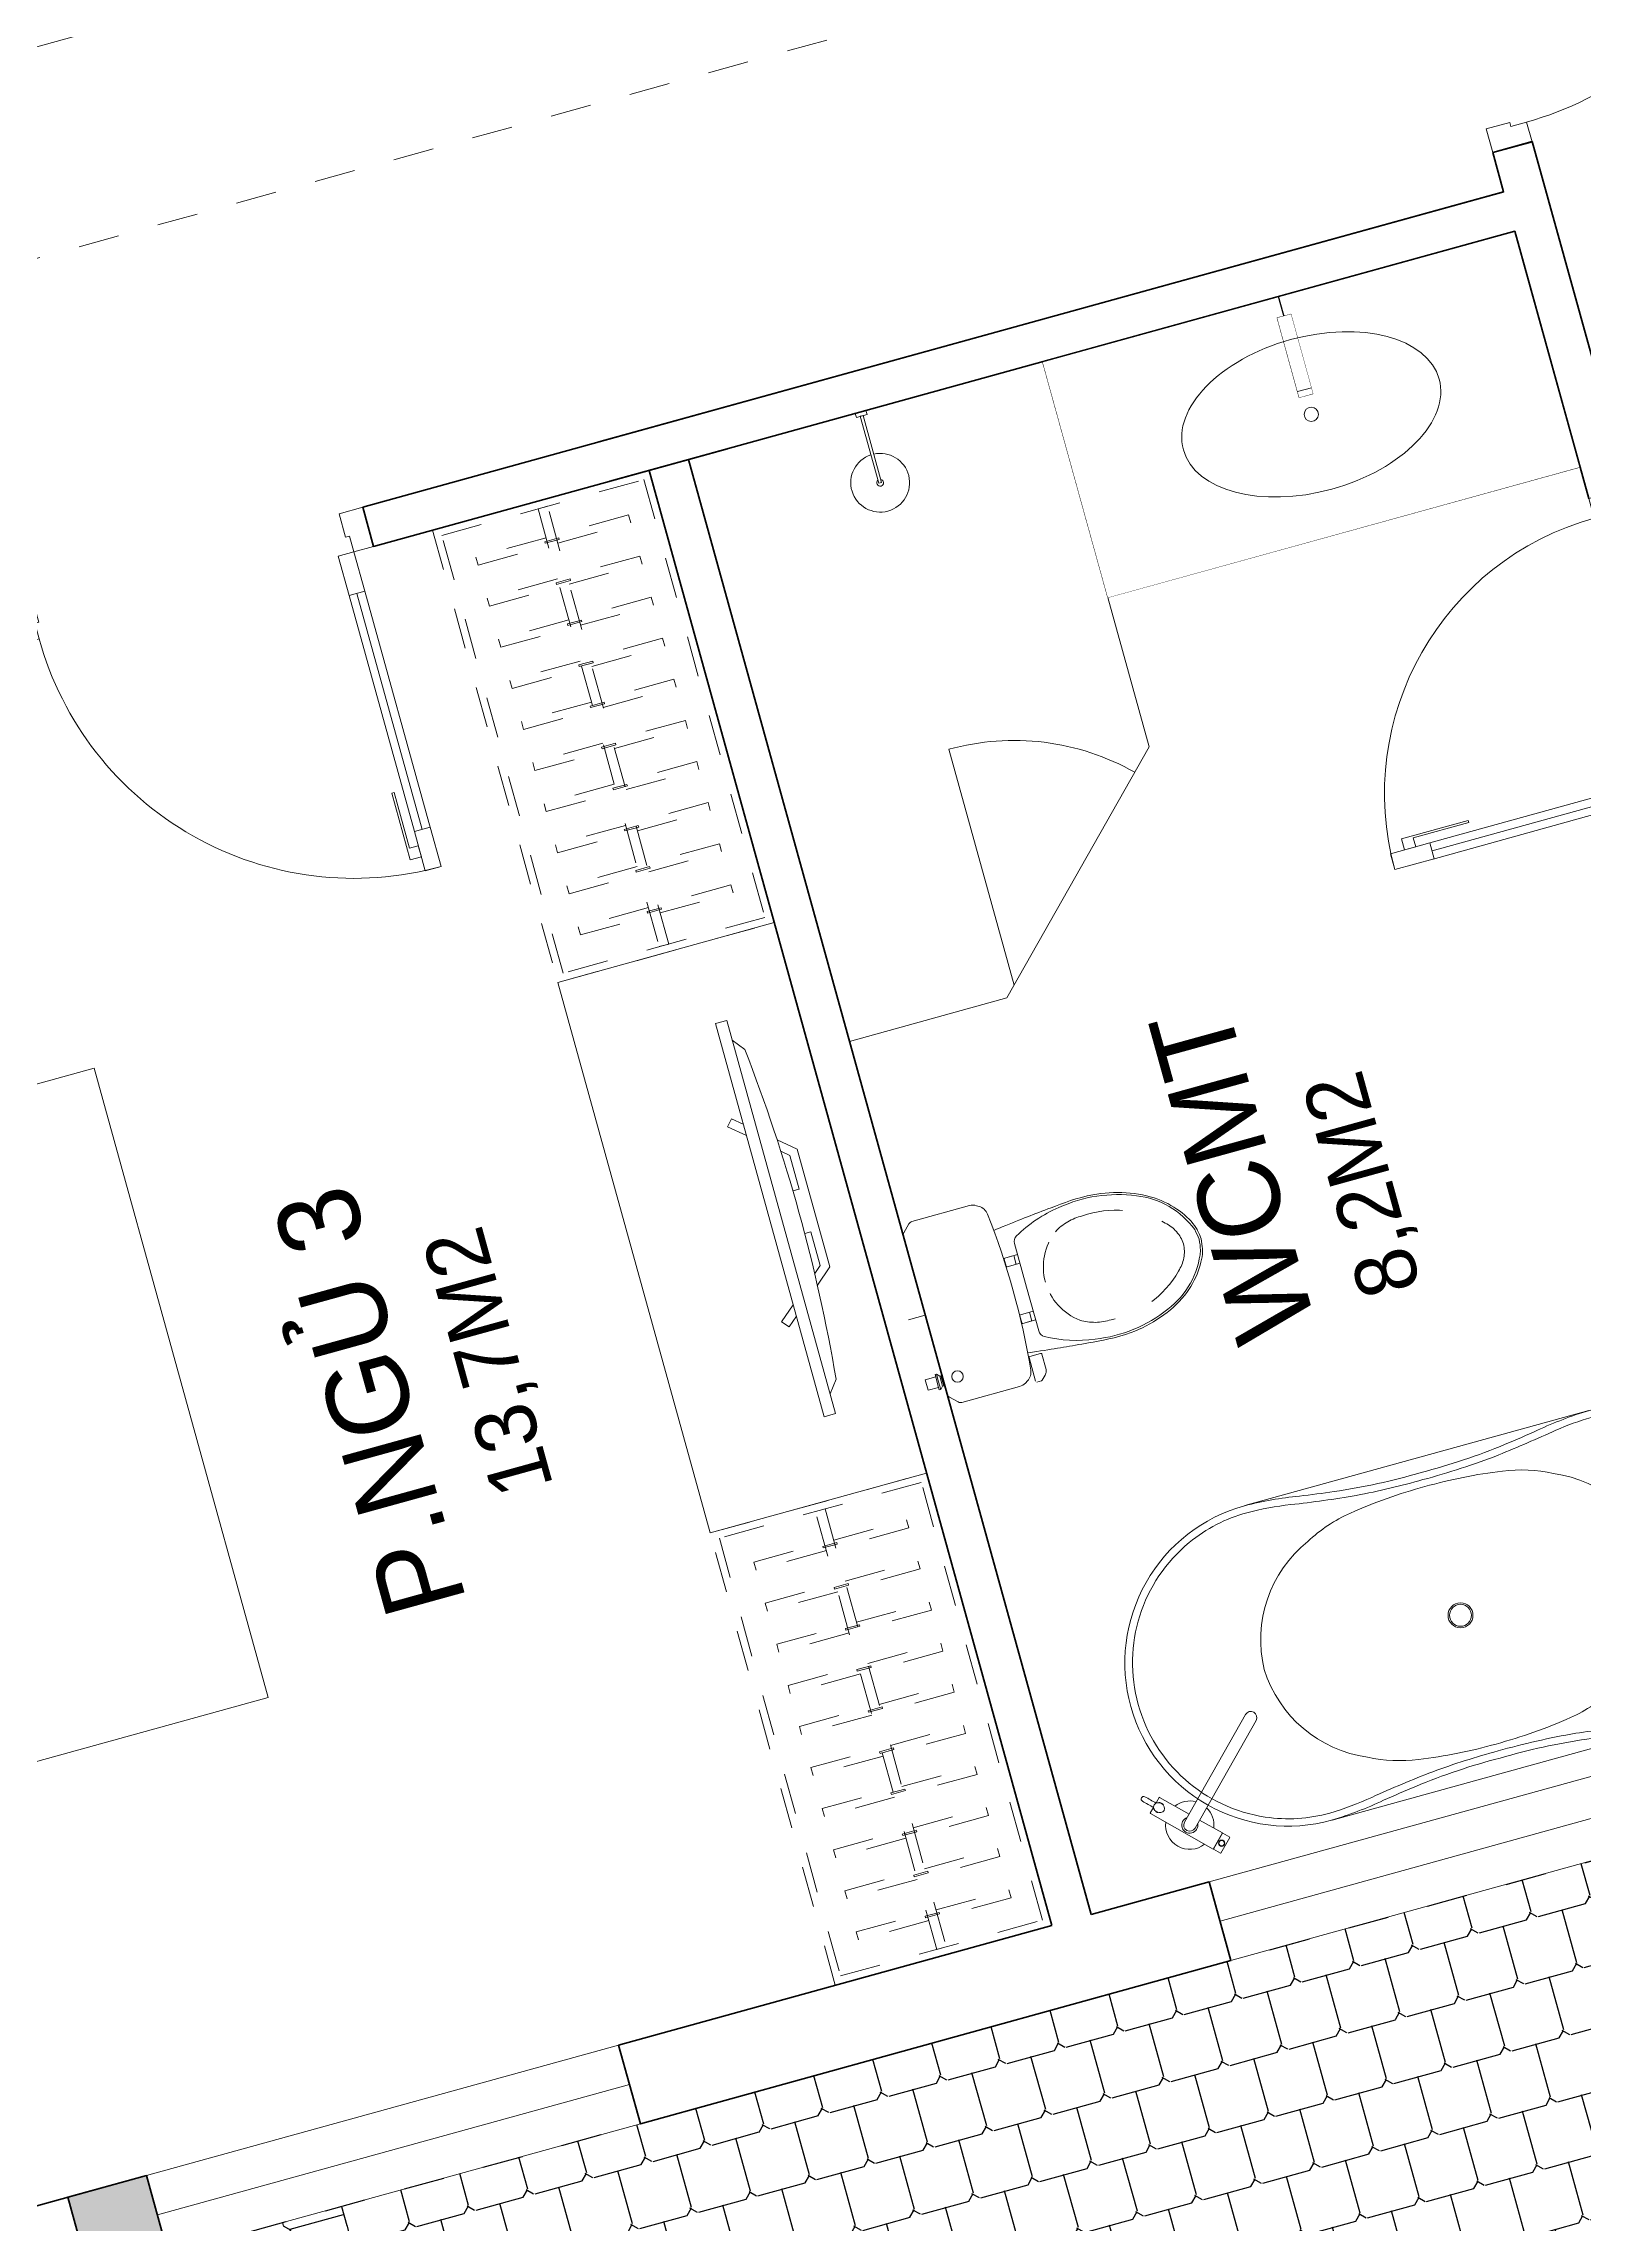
# Model space of a CAD drawing. Header units: metres. Extents: x 568332 to 569219, y 2065964 to 2066430.
# Drawn here: x 568556.83 to 568560.6, y 2066328.84 to 2066334.19 of the extents above; entities that cross this region are included whole.
import ezdxf

# ---------------------------------------------------------------- set-up
doc = ezdxf.new("R2010")
doc.units = ezdxf.units.M
for name, pattern in [('$AUDIT_BAD_LTYPE2', [0]), ('HIDDEN', [0.375, 0.25, -0.125]), ('HIDDEN2', [0.1875, 0.125, -0.0625]), ('X-5M-G-MB PHONGNGU$0$HIDDEN2', [0.1875, 0.125, -0.0625]), ('xref-thap C (mb tang 32-2)$0$HIDDEN', [0.375, 0.25, -0.125])]:
    doc.linetypes.add(name, pattern=pattern)
doc.layers.get('0').update_dxf_attribs({"linetype": 'CONTINUOUS'})
doc.layers.get('DEFPOINTS').update_dxf_attribs({"linetype": 'CONTINUOUS'})
for name, color, linetype, lineweight in [('-CONCRETE', 1, 'CONTINUOUS', 35), ('-DOOR', 137, 'CONTINUOUS', 9), ('-FURNITURE', 46, 'CONTINUOUS', 9), ('-KH', 143, 'CONTINUOUS', 13), ('-LINE1', 7, 'CONTINUOUS', 18), ('-TEXT', 7, 'CONTINUOUS', 15), ('-WALL', 4, 'CONTINUOUS', 35), ('TEXT25', 2, 'CONTINUOUS', 13)]:
    doc.layers.add(name, color=color, linetype=linetype, lineweight=lineweight)
doc.layers.add('13. NET HATCH', color=252, linetype='CONTINUOUS')
doc.styles.add('T1', font='', dxfattribs={"height": 200})
doc.styles.add('vnavanth', font='', dxfattribs={"width": 0.8})
doc.styles.get('T1').set_extended_font_data('VNgeometric Light')
doc.styles.get('vnavanth').set_extended_font_data('.VnAvantH')

# ---------------------------------------------------------------- blocks, each defined once
blk = doc.blocks.new('G1600')
for p, q in [((137477.0741823114, -212827.2147267315), (139077.0741823114, -212827.2147267327)), ((137227.6935681712, -213391.7193460799), (137227.6935681718, -213076.8871672568)), ((139326.4547964507, -213391.7193460799), (139326.4547964501, -213076.8871672568)), ((137385.1096575831, -213234.3032566686), (137070.2774787599, -213234.3032566681)), ((139169.0387070388, -213234.3032566686), (139483.870885862, -213234.3032566681))]:
    blk.add_line(p, q)
blk.add_lwpolyline([(137477.074182311, -213484.2147267315), (137477.0741823123, -211484.2147267315), (139077.0741823123, -211484.2147267327), (139077.074182311, -213484.2147267327), (137477.074182311, -213484.2147267315)])
for points in [[(136977.074182316, -213484.2147267311), (136977.0741823163, -212984.3917867657), (137477.0741823113, -212984.3917867661), (137477.074182311, -213484.2147267315)], [(139577.0741823059, -213484.2147267331), (139577.0741823062, -212984.3917867677), (139077.0741823113, -212984.3917867673), (139077.074182311, -213484.2147267327)], [(137617.074182311, -213375.2147267316), (137617.0741823112, -212998.7147267316), (138234.5741823112, -212998.714726732), (138234.574182311, -213375.214726732)], [(138937.074182311, -213375.2147267325), (138937.0741823112, -212998.7147267325), (138319.5741823112, -212998.7147267321), (138319.574182311, -213375.2147267321)]]:
    blk.add_lwpolyline(points, close=True)
for centre, radius in [((137227.6935681715, -213234.3032566684), 157.4160894116067), ((139326.4547964504, -213234.3032566684), 157.4160894116067), ((137227.6935681715, -213234.3032566684), 82.41608941160666), ((139326.4547964504, -213234.3032566684), 82.41608941160666)]:
    blk.add_circle(centre, radius)
blk = doc.blocks.new('XR.MB.LM123$0$tvi 1')
blk.add_lwpolyline([(28.54445810673496, -2.291926648467779e-10), (28.54445810673496, -999.9999999999964), (-7.275957614183426e-12, -1000), (0, 0)], close=True)
for points in [[(28.54445810680045, -50.31958968611434), (52.37372755713295, -80.86315460130209)], [(-24.09820395050338, -235.5599978379832), (-39.09879504836863, -251.7939635238108)], [(0, -284.7849796677438), (-39.09879504836863, -251.7939635238108)], [(0, -255.9952397129928), (-24.09820395050338, -235.5599978379832)], [(69.66229681991535, -315.0836646851385), (111.1934016081432, -350.2927865858655), (111.193401608034, -649.712917566063), (69.68611289083492, -684.9110379843005)], [(89.09002233762294, -445.7449799550195), (89.09002233762294, -359.9578938602899), (70.91298945683957, -344.6203678706661)], [(89.09002233762294, -445.7449799550195), (73.49991829216015, -445.7449799550232)], [(89.09002233768115, -554.2550200447404), (89.09002233773936, -640.0421061392371), (70.91298945678864, -655.3796321293303)], [(89.09002233768115, -554.2550200447404), (73.49991829216015, -554.2550200447404)], [(0, -715.2150203320198), (-39.09879504836863, -748.2060364759491)], [(-24.09820395050338, -764.4400021620095), (-39.09879504836863, -748.2060364759491)], [(0, -744.004760287), (-24.09820395050338, -764.4400021620095)], [(28.54445810674224, -949.680410313882), (52.37372755713295, -919.1368453984578)]]:
    blk.add_lwpolyline(points)
blk.add_arc((-4025.16618952866, -499.9999999999964), 4099.025185406737, 354.1310878512652, 5.868912148527433)
blk = doc.blocks.new('*U261')
at = {"linetype": 'X-5M-G-MB PHONGNGU$0$HIDDEN2'}
for points in [[(0, 600.0000000004657), (0, 0), (1254.503712402366, -3.997724412990399e-10), (1254.503712402366, 600.0000000000658)], [(1234.503712402366, 579.9996613719925), (1234.503712402366, 19.99966137199267), (20, 20.00000000046566), (20, 580.0000000004657)], [(1234.503712402366, 286.6991212950747), (1234.503712402366, 313.0991212949816), (20, 313.0991212953813), (19.99999859370291, 286.6991212952417)], [(113.7817614636733, 319.1750910408318), (109.4317788550979, 319.1750910408318), (109.4317788550979, 280.441767644881), (113.7817614636733, 280.441767644881)], [(227.7817614636733, 319.1750910407849), (223.4317788550979, 319.1750910407849), (223.4317788550979, 280.4417676448341), (227.7817614636733, 280.4417676448341)], [(341.7817614636733, 319.175091040738), (337.4317788550979, 319.175091040738), (337.4317788550979, 280.4417676447872), (341.7817614636733, 280.4417676447872)], [(455.7817614636733, 319.1750910406911), (451.4317788550979, 319.1750910406911), (451.4317788550979, 280.4417676447403), (455.7817614636733, 280.4417676447403)], [(569.7817614636733, 319.1750910406442), (565.431778855098, 319.1750910406442), (565.431778855098, 280.4417676446934), (569.7817614636733, 280.4417676446934)], [(683.7817614636733, 319.1750910405973), (679.431778855098, 319.1750910405973), (679.431778855098, 280.4417676446465), (683.7817614636733, 280.4417676446465)], [(797.7817614636733, 319.1750910405504), (793.431778855098, 319.1750910405504), (793.431778855098, 280.4417676445996), (797.7817614636733, 280.4417676445996)], [(911.7817614636733, 319.1750910405035), (907.431778855098, 319.1750910405035), (907.431778855098, 280.4417676445527), (911.7817614636733, 280.4417676445527)], [(1025.781761463673, 319.1750910404566), (1021.431778855098, 319.1750910404566), (1021.431778855098, 280.4417676445057), (1025.781761463673, 280.4417676445057)], [(1139.781761463673, 319.1750910404097), (1135.431778855098, 319.1750910404097), (1135.431778855098, 280.4417676444588), (1139.781761463673, 280.4417676444588)]]:
    blk.add_lwpolyline(points, close=True, dxfattribs=at)
for points in [[(122.2409142897814, 313.1103512093413), (122.2409142897814, 515.2497102723445), (100.1765458012815, 515.2497102723445), (100.1765458012815, 313.1103512093413)], [(236.2409142897814, 313.1103512092944), (236.2409142897814, 515.2497102722975), (214.1765458012815, 515.2497102722975), (214.1765458012815, 313.1103512092944)], [(350.2409142897814, 313.1103512092475), (350.2409142897814, 515.2497102722507), (328.1765458012815, 515.2497102722507), (328.1765458012815, 313.1103512092475)], [(464.2409142897814, 313.1103512092006), (464.2409142897814, 515.2497102722037), (442.1765458012815, 515.2497102722037), (442.1765458012815, 313.1103512092006)], [(578.2409142897814, 313.1103512091537), (578.2409142897814, 515.2497102721569), (556.1765458012815, 515.2497102721569), (556.1765458012815, 313.1103512091537)], [(692.2409142897814, 313.1103512091068), (692.2409142897814, 515.24971027211), (670.1765458012815, 515.24971027211), (670.1765458012815, 313.1103512091068)], [(806.2409142897814, 313.1103512090599), (806.2409142897814, 515.249710272063), (784.1765458012815, 515.249710272063), (784.1765458012815, 313.1103512090599)], [(920.2409142897814, 313.110351209013), (920.2409142897814, 515.2497102720162), (898.1765458012815, 515.2497102720162), (898.1765458012815, 313.110351209013)], [(1034.240914289781, 313.1103512089661), (1034.240914289781, 515.2497102719692), (1012.176545801281, 515.2497102719692), (1012.176545801281, 313.1103512089661)], [(1148.240914289781, 313.1103512089192), (1148.240914289781, 515.2497102719224), (1126.176545801281, 515.2497102719224), (1126.176545801281, 313.1103512089192)], [(100.1765458012815, 286.7103512094345), (100.1765458012815, 92.0852110228024), (122.2409142897814, 92.0852110228024), (122.2409142897814, 286.7103512094345)], [(214.1765458012815, 286.7103512093876), (214.1765458012815, 92.08521102275549), (236.2409142897814, 92.08521102275549), (236.2409142897814, 286.7103512093876)], [(328.1765458012815, 286.7103512093407), (328.1765458012815, 92.08521102270858), (350.2409142897814, 92.08521102270858), (350.2409142897814, 286.7103512093407)], [(442.1765458012815, 286.7103512092938), (442.1765458012815, 92.08521102266168), (464.2409142897814, 92.08521102266168), (464.2409142897814, 286.7103512092938)], [(556.1765458012815, 286.7103512092469), (556.1765458012815, 92.08521102261477), (578.2409142897814, 92.08521102261477), (578.2409142897814, 286.7103512092469)], [(670.1765458012815, 286.7103512092), (670.1765458012815, 92.08521102256786), (692.2409142897814, 92.08521102256786), (692.2409142897814, 286.7103512092)], [(784.1765458012815, 286.7103512091531), (784.1765458012815, 92.08521102252095), (806.2409142897814, 92.08521102252095), (806.2409142897814, 286.7103512091531)], [(898.1765458012815, 286.7103512091062), (898.1765458012815, 92.08521102247404), (920.2409142897814, 92.08521102247404), (920.2409142897814, 286.7103512091062)], [(1012.176545801281, 286.7103512090592), (1012.176545801281, 92.08521102242715), (1034.240914289781, 92.08521102242715), (1034.240914289781, 286.7103512090592)], [(1126.176545801281, 286.7103512090123), (1126.176545801281, 92.08521102238024), (1148.240914289781, 92.08521102238024), (1148.240914289781, 286.7103512090123)]]:
    blk.add_lwpolyline(points, dxfattribs=at)
blk = doc.blocks.new('A$C18091ED7')
for p, q in [((9.957147995010018e-09, -42.13376978135784), (0, -3.786117304116488e-07)), ((146.1412317672475, -26.59467297248193), (179.181621938591, -26.59467296488583)), ((146.1412317672475, -26.59467297248193), (146.1412317680188, -30.17859706786112)), ((146.1412317680188, -30.17859706786112), (165.7503655985456, -30.17859706340823)), ((153.0594147269658, -36.79204952501459), (146.1412317680188, -30.17859706786112)), ((152.3191092506386, -2.717133611440659e-07), (152.3191092568413, -26.59467297093943)), ((152.3191092506386, -2.717133611440659e-07), (179.1816219322718, -2.654269337654114e-07)), ((153.0594147269658, -36.79204952501459), (165.7503656001572, -36.79204952192958)), ((153.0594147275151, -39.73033438943094), (153.0594147269658, -36.79204952501459)), ((153.0594147275151, -39.73033438943094), (178.4413164740145, -39.73033438349376)), ((153.0594147275151, -39.73033438943094), (178.4413164740145, -39.73033438349376)), ((153.0594147275151, -39.73033438943094), (153.0594147281554, -42.13376974494895)), ((185.3594994290725, -30.17859705851879), (165.7503655985456, -30.17859706340823)), ((178.4413164733487, -36.79204951884458), (165.7503656001572, -36.79204952192958)), ((185.3594994290725, -30.17859705851879), (178.4413164733487, -36.79204951884458)), ((178.4413164733487, -36.79204951884458), (178.4413164740145, -39.73033438349376)), ((178.4413164740145, -39.73033438349376), (178.4413164746547, -42.1337697392446)), ((179.1816219322718, -2.654269337654114e-07), (179.181621938591, -26.59467296488583)), ((179.181621938591, -26.59467296488583), (185.3594994283012, -26.59467296337243)), ((185.3594994283012, -26.59467296337243), (185.3594994290725, -30.17859705851879)), ((-62.88950393904452, -265.3807882612164), (-81.28145355204106, -265.3807882657275)), ((62.88950401780676, -265.3807882316178), (81.2814536308033, -265.3807882273395)), ((165.3959958605519, -261.9873972070927), (165.3959958671003, -289.7349902229907)), ((167.8691141396885, -259.5142789271486), (228.0810223811895, -259.5142789128586)), ((230.5541406641933, -274.3229751045001), (230.5541406613593, -261.9873971916386)), ((-83.25994817525861, -267.3592828898691), (-83.259948167517, -299.9634285944048)), ((-83.25994817257379, -278.4883151478134), (-83.25994817046012, -287.6388527823146)), ((-60.91100930959874, -290.0299398849311), (-83.25994816994717, -290.0299398901407)), ((-60.91100931491019, -267.3592828844266), (-60.91100930728498, -299.9634285889624)), ((60.9110093945892, -267.3592828557594), (60.9110094022144, -299.9634285600623)), ((60.91100939990065, -290.029939856031), (83.25994826024908, -290.0299398510542)), ((83.25994825493763, -267.3592828505498), (83.25994826256283, -299.9634285550856)), ((83.25994825750604, -278.488315108727), (83.2599482596197, -287.6388527429954)), ((167.8691141472664, -292.2081085020036), (206.7175896017579, -292.2081084926904))]:
    blk.add_line(p, q)
for points in [[(230.0000000517721, -218.5046414944518, -0.1374073801801567), (225.4781190853137, -234.6482587013161), (221.7949787454636, -240.7070387715066, -0.2360805181595358), (198.2560902649639, -255.4947853636986, -0.0519608230665726), (-198.2560901437319, -255.4947854572965, -0.236080518165078), (-221.7949786317113, -240.7070388760185), (-225.4781189743626, -234.6482588077488, -0.1374073801809237), (-229.9999999484608, -218.5046416030382), (-229.9999999831671, -71.98694829508895, -0.1989123673786679), (-226.3782021181105, -63.2431547633314), (-208.8906150607545, -45.75556769772083, -0.1989123673792025), (-200.1468215308087, -42.13376982865157), (9.971699910238385e-09, -42.13376978135784), (200.1468215506357, -42.13376973403501, -0.1989123673792025), (208.8906150822841, -45.75556759897154), (226.3782021480001, -63.24315465634572, -0.1989123673791691), (230.0000000170658, -71.98694818626973)], [(144.14367173758, -618.9627606730501, -0.2124047892419209), (26.30999211127346, -734.491494372196, -0.0276853236339062), (-0.5628229983012716, -738.609219571983, -0.0222792448073508), (-26.30999181118386, -734.4914943844487, -0.2124047892421136), (-144.1436714920528, -618.9627607410075, -0.1427957259999892), (-167.2376623962118, -428.0139674870588, -0.0930051380368448), (-127.9331820271946, -309.1271633332653, -0.2564387014614383), (-111.240849547703, -299.9634286007786), (4.746470949612558e-08, -299.9634285748762), (111.2408496426324, -299.9634285482753, -0.2564387014619951), (127.933182126606, -309.1271632729331, -0.0930051380368741), (167.2376625517572, -428.0139674081001, -0.1427957260000456)]]:
    blk.add_lwpolyline(points, format="xyb", close=True)
at = {"linetype": 'xref-thap C (mb tang 32-2)$0$HIDDEN', "ltscale": 100}
blk.add_lwpolyline([(61.00044987679576, -669.0176259216969, -0.1990312026443698), (1.417429302819073e-07, -698.769823720475, -0.1990312026443799), (-61.00044960746891, -669.0176259504806, -0.2189240232571595), (-131.9321382956405, -478.313622940972, -0.1537914605682739), (-112.4681372026971, -403.989815428853, -0.2367011859554165), (5.876427167095244e-08, -347.5870280214876, -0.2367011859554843), (112.4681373467611, -403.9898153757968, -0.1537914605681893), (131.9321384748619, -478.313622878748, -0.2189240232571754)], format="xyb", close=True, dxfattribs=at)
blk.add_circle((165.7503656100234, -78.39166221523192), 13.90362011701458)
for centre, radius, start, end in [((-81.28145355158267, -267.3592828894034), 1.978494623656905, 90.00000001354867, 180.0000000133402), ((-62.88950393858613, -267.3592828848923), 1.978494623656905, 1.334021322268115e-08, 90.00000001354867), ((62.88950401826514, -267.3592828552937), 1.978494623656905, 90.00000001354867, 180.0000000133402), ((81.28145363126168, -267.3592828510155), 1.978494623656905, 1.334021322268115e-08, 90.00000001354867), ((167.8691141402633, -261.9873972065106), 2.473118279571131, 90.00000001354867, 180.0000000133402), ((167.8691141466952, -289.7349902224087), 2.473118279571131, 180.0000000133402, 270.0000000135486), ((206.717589598069, -276.6690117186226), 15.53909677420133, 270.0000000135486, 306.4658507565522), ((168.3527972659103, -224.7572911087773), 80.08895368617857, 306.4658507565522, 320.3122930343796), ((228.0810223845983, -274.3229751050822), 2.473118279571131, 320.3122930343796, 1.334021322268115e-08)]:
    blk.add_arc(centre, radius, start, end)
for points, knots in [([(-155.6468228230951, -259.4535552573798), (-156.6353001506941, -267.2522313103836), (-164.2940232875517, -328.394745314552), (-169.1545302536251, -385.0939582949213), (-183.68571763406, -527.7705276800843), (-135.602968026873, -679.1126648240606), (-50.29344375100118, -735.2493608418445), (-19.70048385594782, -741.0901266933652), (1.531116140540689e-07, -743.6724421556864)], [130.6139379315478, 130.6139379315478, 130.6139379315478, 130.6139379315478, 152.8521090939923, 311.1293507817257, 417.703951170228, 561.3833927516608, 697.6926317810714, 710.812262267882, 710.812262267882, 710.812262267882, 710.812262267882]), ([(155.6468228994709, -259.4535551877343), (156.6353002305841, -267.2522312389628), (164.2940233960289, -328.3947452375724), (169.1545303888706, -385.0939582149149), (183.6857178367027, -527.7705275934422), (135.6029683008201, -679.1126647599449), (50.29344405157826, -735.2493608178338), (19.70048415924612, -741.0901266841101), (1.530679583083838e-07, -743.6724421554536)], [130.613937934949, 130.613937934949, 130.613937934949, 130.613937934949, 152.8521090939923, 311.1293507817257, 417.703951170228, 561.3833927516608, 697.6926317810714, 710.812262267882, 710.812262267882, 710.812262267882, 710.812262267882])]:
    blk.add_open_spline(points, degree=3, knots=knots)
blk = doc.blocks.new('A$C52EE6B0C')
for p, q in [((-17.20769670707523, 15.73427220259327), (17.21740616677562, 15.73427220259327)), ((-17.20769664159161, -15.76179078378482), (17.25286010079435, -15.76177874789573))]:
    blk.add_line(p, q)
for radius in [1.2047244094, 1.0625984252]:
    blk.add_circle((0.004854760598391294, -0.01375929062487558), radius)
for centre, radius, start, end in [((-17.24314525874797, -0.01207868778146803), 15.74633857169191, 90.00004679933201, 180.0060212317107), ((-17.25508472573711, 0.1019342582440004), 14.92367355756088, 89.89259614786677, 114.0143398310184), ((-18.18116453613038, -21.56814891623799), 37.31420158923805, 80.32537186998005, 88.55949406869577), ((-17.85723445771146, -16.41196067107376), 31.44385665188106, 80.95530103647799, 88.85173392611411), ((10.00461303815246, 158.7953360565007), 145.2428134353977, 261.321760178495, 262.6566174950622), ((-0.8758374273893423, 77.0744670072454), 62.80248494290996, 262.9722866301048, 270.8034968767962), ((0.8855469487607479, 77.0744670072454), 62.80248494290996, 269.1965031232039, 277.0277133698951), ((-18.4352474148327, 226.8786012548953), 214.5500408366301, 276.9922117853802, 278.5967700074263), ((-9.994903516751947, 158.7953360565007), 145.2428134353977, 277.3433825049378, 278.678239821505), ((18.19087405753089, -21.56814891623799), 37.31420158923805, 91.44050593130423, 99.67462813001998), ((17.49661970126908, -11.01489087357186), 26.04177352760918, 90.57161639594337, 98.52623542419117), ((17.38028173809289, 0.6458196171442978), 14.38048270410287, 65.5240217261104, 90.57161639594337), ((17.25285478011938, -0.01207868778146803), 15.74633857169191, 359.9939787682893, 89.999953200668), ((-17.21041953764507, 0.001682114729192108), 15.03342542002128, 114.0143397923319, 180.0588324882195), ((3.492732717044419, 116.0118507486186), 102.6900642221361, 260.8064278436171, 264.356453546728), ((-0.2559751088847406, -36.67531980102649), 49.54707038386372, 89.69837733597764, 98.51976196149644), ((-0.4392543211579323, 89.40770245710155), 75.83928513553873, 265.3361413481834, 270.3355216603239), ((0.5786736126174219, 84.46415005414747), 70.89675459107134, 269.5362586194438, 275.7509718273354), ((0.26568463028525, -36.67531980102649), 49.54707038386372, 81.48023803850357, 90.30162266402236), ((17.03142645675689, -0.1205247127218172), 15.22249436628161, 0.4018525137937155, 65.5240217261104), ((-7.450100970658241, -0.4025184732163325), 12.18724008712164, 113.3669392692271, 178.1720206420629), ((-5.419667109847069, -2.205582012422383), 14.69270855791083, 98.51976196149644, 117.8512947361469), ((5.429376631247578, -2.205582012422383), 14.69270855791083, 62.14870526385309, 81.48023803850357), ((7.459810492087854, -0.4025184732163325), 12.18724008712164, 1.827979357937088, 66.63306073077288), ((28.29923964393674, 2.770475775178056), 0.2863587186237817, 160.8078893687392, 185.677575747249), ((1.032724158198107, 0.0596931052277796), 27.11457574387047, 359.8447870516113, 5.677575747249001), ((28.14528837171383, 2.82406351249665), 0.1233475539422422, 123.474108831765, 160.8078893687392), ((28.11764562025201, 2.865868186636362), 0.07323016681635565, 85.79124561711077, 123.474108831765), ((28.11499697584077, 2.829875804425683), 0.1093198730242431, 39.09426345110634, 85.79124561711077), ((27.9923979784362, 2.718469867249951), 0.2748749163090767, 4.941295606222266, 41.00239497281166), ((1.841417531803017, 0.05082119413418695), 26.56153366930607, 359.8606935406443, 5.815426488843808), ((-17.24314525874797, -0.01544044824549928), 15.74633857169191, 179.9939787682893, 269.999953200668), ((-17.21041951692314, -0.02920073014684021), 15.03342545060523, 179.9411309193374, 245.9856601689816), ((-7.450100970658241, 0.3749993371893652), 12.18724008712164, 181.8279793579371, 246.6330607307729), ((7.459810492087854, 0.3749993371893652), 12.18724008712164, 293.3669392692271, 358.1720206420629), ((17.25285478011938, -0.01544044824549928), 15.74633857169191, 270.000046799332, 0.006021231710728335), ((17.0314264257031, 0.09300610912032425), 15.22249441194929, 294.4759783475301, 359.5981396082714), ((1.032724158198107, -0.08721224125474691), 27.11457574387047, 354.322424252751, 0.1552129483886985), ((1.841417531803017, -0.07834033016115427), 26.56153366930607, 354.1845735111562, 0.1393064593556944), ((28.29923964393674, -2.797994911205024), 0.2863587186237817, 174.322424252751, 199.1921106312608), ((28.14528837171383, -2.851582648523618), 0.1233475539422422, 199.1921106312608, 236.525891168235), ((28.11764562025201, -2.89338732266333), 0.07323016681635565, 236.525891168235, 274.2087543828892), ((28.11499697584077, -2.85739494045265), 0.1093198730242431, 274.2087543828892, 320.9057365488936), ((27.9923979784362, -2.745989003276918), 0.2748749163090767, 318.9976050271883, 355.0587043937777), ((-5.419667109847069, 2.178062876395416), 14.69270855791083, 242.1487052638531, 261.4802380385036), ((-0.2559751088847406, 36.64780066499952), 49.54707038386372, 261.4802380385036, 270.3016226640223), ((0.26568463028525, 36.64780066499952), 49.54707038386372, 269.6983773359776, 278.5197619614964), ((5.429376631247578, 2.178062876395416), 14.69270855791083, 278.5197619614964, 297.8512947361469), ((-17.25508472573711, -0.1294528978760354), 14.92367355756088, 245.9856601689816, 270.1074038521332), ((-17.85723445771146, 16.38444203144172), 31.44385665188106, 271.1482660738859, 279.044698963522), ((3.492732717044419, -116.0393693881924), 102.6900642221361, 95.64354645327202, 99.19357215638293), ((-0.8758374273893423, -77.10198614327237), 62.80248494290996, 89.19650312320385, 97.02771336989514), ((-0.4392543211579323, -89.43522109673359), 75.83928513553873, 89.66447833967614, 94.66385865181664), ((0.5786736126174219, -84.4916686937795), 70.89675459107134, 84.24902817266455, 90.4637413805562), ((0.8855469487607479, -77.10198614327237), 62.80248494290996, 82.97228663010486, 90.80349687679617), ((-18.4352474148327, -226.9061198945274), 214.5500408366301, 81.40322999257371, 83.00778821461982), ((17.38028173809289, -0.6733382567763329), 14.38048270410287, 269.4283836040566, 294.4759782738896), ((-18.18116453613038, 21.54062978021102), 37.31420158923805, 271.4405059313042, 279.6746281300199), ((10.00461303815246, -158.8228551925276), 145.2428134353977, 97.3433825049378, 98.67823982150497), ((-9.994903516751947, -158.8228551925276), 145.2428134353977, 81.32176017849503, 82.65661749506219), ((18.19087405753089, 21.54062978021102), 37.31420158923805, 260.32537186998, 268.5594940686958), ((17.49661970126908, 10.98737223393982), 26.04177352760918, 261.4737645758088, 269.4283836040566)]:
    blk.add_arc(centre, radius, start, end)
at = {"layer": 'DEFPOINTS'}
for tag, p in [('MODELNUMBER', (0, 0)), ('TRADENAME', (0, -0.001666666648816317)), ('PRODUCT', (0, -0.003333333355840296)), ('MATERIAL', (0, -0.005000000004656613))]:
    blk.add_attdef(tag, p, '', height=0.001, dxfattribs=at)
blk = doc.blocks.new('A$C4D835AF5')
at = {"layer": '-FURNITURE', "ltscale": 8}
for p, q in [((-3.937007874133997, 0.3346456687140744), (-3.937007874133997, 0.8661417323164642)), ((-3.856363968050573, 0.3149606298829895), (-3.917322834720835, 0.3149606298829895)), ((3.14960629917914, 0.905511811026372), (-3.897637795307674, 0.905511811026372)), ((-3.549881889834069, 0.4615121080132667), (-3.549881889834069, 0.4918150943994988)), ((-3.339881889871322, 0.4918150943994988), (-3.339881889871322, 0.4615121080132667)), ((-0.5905511811724864, 0), (-0.5905511811724864, -12.08661417319672)), ((0.5905511810560711, 0), (0.5905511810560711, -12.08661417319672)), ((3.14960629917914, -0.9055118109972682), (3.14960629917914, 0.905511811026372)), ((3.169291338417679, 0.8956692913197912), (3.14960629917914, 0.8956692913197912)), ((3.169291338417679, -0.8956692912906874), (3.169291338417679, 0.8956692913197912)), ((3.188976377830841, 0.905511811026372), (3.976377952611074, 0.905511811026372)), ((3.996062992024235, -0.8858222072885837), (3.996062992024235, 0.8858183881966397)), ((-3.937007874133997, -0.8661417323164642), (-3.937007874133997, -0.3346456698782276)), ((-3.859123134170659, -0.3149606298829895), (-3.917322834720835, -0.3149606298829895)), ((-0.5905511811724864, -0.9055118109972682), (-3.897637795307674, -0.9055118109972682)), ((-3.702086295757908, -0.4482994973659515), (-3.703305563307367, -0.4183928251150064)), ((-3.626116961007938, -0.4552132484968752), (-3.624325704469811, -0.4472871391335502)), ((-3.592593900160864, -0.4693618138844613), (-3.593808271281887, -0.4553162374941166)), ((-3.516390349017456, -0.4728221969853621), (-3.515662283170968, -0.4687519224826247)), ((-3.483023508393671, -0.4913916403020266), (-3.485677747870795, -0.4713251190551091)), ((-3.406740271369927, -0.4913916403020266), (-3.404085924616084, -0.4713243082514964)), ((-3.373373430629726, -0.4728221969853621), (-3.374101741297636, -0.4687505542242434)), ((-3.297169879544526, -0.4693618138844613), (-3.295955249399412, -0.4553132418950554)), ((-3.263646818697453, -0.4552132484968752), (-3.265438825008459, -0.4472838216461241)), ((-3.187677483947482, -0.4482994973659515), (-3.186458005278837, -0.4183876432944089)), ((3.14960629917914, -0.9055118109972682), (0.5905511810560711, -0.9055118109972682)), ((3.169291338417679, -0.8956692912906874), (3.14960629917914, -0.8956692912906874)), ((3.188976377830841, -0.9055118109972682), (3.976377952611074, -0.9055118109972682))]:
    blk.add_line(p, q, dxfattribs=at)
for radius in [0.3110236219999999, 0.264425112]:
    blk.add_circle((3.582677165279165, 0), radius, dxfattribs=at)
for centre, radius, start, end in [((-5.820766091346741e-11, 0), 2.3622047244, 22.54031043733562, 157.4596895626644), ((-5.172746209602337, -0.009833991935011), 0.2398274364867001, 175.3988683949836, 267.683684738816), ((-5.162281866127159, 0.001097322150599211), 0.2496571373087167, 92.26055198415715, 178.0931381794738), ((-5.411562051915098, -2528.914153773454), 2529.164725280366, 89.9660810117202, 89.99457585702427), ((-3.897637795307674, 0.8661417323164642), 0.03937007869999999, 90, 180), ((-3.917322834720835, 0.334645669296151), 0.0196850394, 180, 270), ((-3.444696608930826, -0.1800324727082625), 0.6800319107999998, 90.0155575041171, 98.89806549202986), ((-3.445067178807221, -0.1800325420044828), 0.6800319804999999, 81.10193476241767, 89.98433540355451), ((-5.820766091346741e-11, 0), 0.7874015747999998, 318.5903779145428, 221.4096220854572), ((-5.820766091346741e-11, 0), 0.5905511810999999, 0, 180), ((3.188976377830841, 0.8858267717296258), 0.0196850394, 90, 180), ((3.976377952611074, 0.8858267717296258), 0.0196850394, 0, 90), ((-4.563514047302306, 275.4393603570643), 275.6895205756396, 269.8713704548476, 270.134413801293), ((-3.917322834720835, -0.334645669296151), 0.0196850394, 90, 180), ((-3.897637795307674, -0.8661417323164642), 0.03937007869999999, 180, 270), ((-3.69050836347742, -0.4472920451080427), 0.01162168131717254, 184.9730588167124, 258.0340652050838), ((-3.646140178490896, -0.2514027326542418), 0.2124717066311285, 257.2815863172942, 272.5837431166033), ((-3.637047897733282, -0.4523756541602779), 0.01129324217511807, 272.4656825237923, 345.4476281752974), ((-3.581550852512009, -0.4681202150823083), 0.01111262650185997, 186.4149760746678, 247.4426638316044), ((-3.544597993255593, -0.2922010583861265), 0.190689105969796, 257.5175194414243, 274.7853332085882), ((-3.528885980602354, -0.4692233995883726), 0.01300354377461912, 270.8627506118385, 343.9333648868276), ((-3.471052158158273, -0.4887641616223846), 0.01225629918881619, 192.3790292665462, 260.142289403178), ((-3.445049900154117, -0.295684714539675), 0.2070703525339242, 262.2005895473907, 277.9341143868692), ((-3.417906698421575, -0.4895470514893532), 0.01131775609399448, 277.3077516790804, 350.6199838641652), ((-3.361692738719285, -0.4698820120247547), 0.01204505090893129, 194.128595859641, 259.0416995531207), ((-3.342932183295488, -0.2742454641556833), 0.2085271705549764, 264.2062775251951, 279.0284077801071), ((-3.310024282021914, -0.4671465401770547), 0.01304389132053663, 269.1875638990808, 350.2219325995679), ((-3.252893783501349, -0.4524938771792222), 0.01109156189044463, 194.1921654394817, 261.8514003855582), ((-3.243402015476022, -0.2392133744724561), 0.2245328352159587, 267.1755962354845, 281.6727780298017), ((-3.20032295252895, -0.4465554517519195), 0.01276517026006314, 280.6032237323427, 352.1473828500294), ((-5.820766091346741e-11, 0), 2.3622047244, 202.5403104373356, 255.4906014981622), ((-5.820766091346741e-11, 0), 2.3622047244, 284.5092583305358, 337.4596895626644), ((3.188976377830841, -0.8858267716132104), 0.0196850394, 180, 270), ((3.976377952611074, -0.8858267716132104), 0.0196850394, 270, 0), ((-5.820766091346741e-11, -12.08661417319672), 0.5905511810999999, 180, 0)]:
    blk.add_arc(centre, radius, start, end, dxfattribs=at)
blk.add_ellipse((-3.444881830888335, -0.001299991592532024), major_axis=(0.5549964930499999, 1.979270000163069e-05), ratio=0.8491940411667758, dxfattribs=at)
for tag, p in [('TRADENAME', (-0.004336408572271466, 0.006709126027999446)), ('MODELNUMBER', (-0.004336408572271466, 0.008375792705919594)), ('PRODUCT', (-0.004336408572271466, 0.005042459379183128)), ('MATERIAL', (-0.004336408572271466, 0.003375792701262981))]:
    blk.add_attdef(tag, p, '', height=0.0009999999999999998, dxfattribs=at)
blk = doc.blocks.new('A$C513779E1')
at = {"layer": '-FURNITURE', "ltscale": 5}
for p, q in [((-155.6625374760479, -560.0783866103739), (-155.7294287066907, -682.401587806642)), ((164.3432983346283, -560.8332392722368), (164.2771489713341, -681.6467351429164))]:
    blk.add_line(p, q, dxfattribs=at)
for centre, radius, start, end in [((-121.4878484364599, -559.7927261032164), 34.19417278572232, 97.79750243116446, 180.4786434526798), ((-0.6689657662063837, -2204.394539417699), 1683.161974464355, 85.38531070575098, 94.27462811813768), ((130.1318487897515, -560.5699191978201), 34.19417278572232, 359.5587913522712, 82.23993242050727), ((-121.5204483158886, -682.7208517771214), 34.19417278572232, 179.4650466896637, 262.1461876813734), ((130.1000457536429, -681.8764492999762), 34.19417278572232, 277.7037576779385, 0.3848987823128964), ((-1.108293259516358, 961.925919180736), 1683.174451148718, 265.7381508572186, 274.6274353095529)]:
    blk.add_arc(centre, radius, start, end, dxfattribs=at)
at = {"layer": '-FURNITURE', "ltscale": 8}
ref = blk.add_blockref('A$C4D835AF5', (-319.1728307064623, 776.0634860619903), dxfattribs=dict(at, xscale=-25.08682081009749, yscale=25.08682081009749, zscale=25.08682081009749, rotation=45))
ref.add_attrib('MODELNUMBER', 'K-T97328-4', (-319.2622246555984, 776.3067276431248), dxfattribs={"layer": 'DEFPOINTS', "height": 0.02508682081009749, "rotation": 224.9999999436282})
ref.add_attrib('TRADENAME', 'PURIST', (-319.232659548521, 776.2771625341848), dxfattribs={"layer": 'DEFPOINTS', "height": 0.02508682081009749, "rotation": 224.9999999436282})
ref.add_attrib('PRODUCT', 'BATH FILLER', (-319.2030944600701, 776.2475974475965), dxfattribs={"layer": 'DEFPOINTS', "height": 0.02508682081009749, "rotation": 224.9999999436282})
ref.add_attrib('MATERIAL', 'PREMIUM MATERIALS', (-319.1735293529928, 776.2180323405191), dxfattribs={"layer": 'DEFPOINTS', "height": 0.02508682081009749, "rotation": 224.9999999436282})
at = {"layer": '-FURNITURE', "xscale": 25.39829667096628, "yscale": 25.39829667096628, "zscale": 25.39829667096628, "rotation": 270}
blk.add_blockref('A$C52EE6B0C', (0, 0), dxfattribs=at).add_auto_attribs({'MODELNUMBER': 'K-1800', 'TRADENAME': 'ABRAZO', 'PRODUCT': 'BATH', 'MATERIAL': 'LITHOCAST'})
blk = doc.blocks.new('A$Cbeb9f07c')
for points in [[(241.8256940754072, 68.46290551844868), (241.826999517798, 75.4738509405579), (72.00065272211214, 75.50547271186952), (71.9993472797214, 68.4945272897603)], [(251.997474831951, 58.42171609785873), (252.0025189203152, 85.51125168570434), (241.828868840792, 85.51314602568164), (241.8238247524278, 58.42361043783603)]]:
    blk.add_lwpolyline(points, close=True)
for radius, start, end in [(72, 2.780001346980878, 357.1986616345336), (8.346062492523743, 24.82487611239994, 335.153786868532)]:
    blk.add_arc((71.99999999998545, 72), radius, start, end)
blk = doc.blocks.new('Sink_Cicle')
blk.add_lwpolyline([(17.49999987077899, -50.00226151314564), (-17.49999987077899, -49.99773848685436), (-17.51615354442038, -252.2967581441626), (17.48384613892995, -252.3012811850058)], close=True)
blk.add_circle((0, -300), 17.5)
at = {"layer": 'DEFPOINTS'}
blk.add_line((0, -100), (0, 0), dxfattribs=at)
blk.add_wipeout([(17.499999870775355, -50.00226151314928), (-17.49999987078263, -49.99773848685436), (-17.516153544427652, -252.29675814416623), (17.48384613892631, -252.3012811850058)])
at = {"layer": '-FURNITURE', "linetype": 'Continuous'}
blk.add_ellipse((0, -300), major_axis=(-325, 0), ratio=0.5846153846153846, dxfattribs=at)
blk.add_line((-17.51421511289664, -237.2967582757119), (17.48578462866135, -237.3012813020032))
blk = doc.blocks.new('*U183')
at = {"ltscale": 300}
blk.add_lwpolyline([(0, 0), (1200.000000000011, 0), (1200.000000000011, -600), (0, -600)], close=True, dxfattribs=at)
blk.add_wipeout([(0, 7.275957614183426e-12), (1200.000000000001, 7.275957614183426e-12), (1200.000000000001, -600), (0, -600)], dxfattribs=at)
blk.add_blockref('Sink_Cicle', (600.0000000000055, 0), dxfattribs=at)
blk = doc.blocks.new('*U260')
at = {"linetype": 'X-5M-G-MB PHONGNGU$0$HIDDEN2'}
for points in [[(0, 600.0000000004657), (0, 0), (1254.503712402366, -3.997724412990399e-10), (1254.503712402366, 600.0000000000658)], [(1234.503712402366, 579.9996613719925), (1234.503712402366, 19.99966137199267), (20, 20.00000000046566), (20, 580.0000000004657)], [(1234.503712402366, 286.6991212950747), (1234.503712402366, 313.0991212949816), (20, 313.0991212953813), (19.99999859370291, 286.6991212952417)], [(113.7817614636733, 319.1750910408318), (109.4317788550979, 319.1750910408318), (109.4317788550979, 280.441767644881), (113.7817614636733, 280.441767644881)], [(227.7817614636733, 319.1750910407849), (223.4317788550979, 319.1750910407849), (223.4317788550979, 280.4417676448341), (227.7817614636733, 280.4417676448341)], [(341.7817614636733, 319.175091040738), (337.4317788550979, 319.175091040738), (337.4317788550979, 280.4417676447872), (341.7817614636733, 280.4417676447872)], [(455.7817614636733, 319.1750910406911), (451.4317788550979, 319.1750910406911), (451.4317788550979, 280.4417676447403), (455.7817614636733, 280.4417676447403)], [(569.7817614636733, 319.1750910406442), (565.431778855098, 319.1750910406442), (565.431778855098, 280.4417676446934), (569.7817614636733, 280.4417676446934)], [(683.7817614636733, 319.1750910405973), (679.431778855098, 319.1750910405973), (679.431778855098, 280.4417676446465), (683.7817614636733, 280.4417676446465)], [(797.7817614636733, 319.1750910405504), (793.431778855098, 319.1750910405504), (793.431778855098, 280.4417676445996), (797.7817614636733, 280.4417676445996)], [(911.7817614636733, 319.1750910405035), (907.431778855098, 319.1750910405035), (907.431778855098, 280.4417676445527), (911.7817614636733, 280.4417676445527)], [(1025.781761463673, 319.1750910404566), (1021.431778855098, 319.1750910404566), (1021.431778855098, 280.4417676445057), (1025.781761463673, 280.4417676445057)], [(1139.781761463673, 319.1750910404097), (1135.431778855098, 319.1750910404097), (1135.431778855098, 280.4417676444588), (1139.781761463673, 280.4417676444588)]]:
    blk.add_lwpolyline(points, close=True, dxfattribs=at)
for points in [[(122.2409142897814, 313.1103512093413), (122.2409142897814, 515.2497102723445), (100.1765458012815, 515.2497102723445), (100.1765458012815, 313.1103512093413)], [(236.2409142897814, 313.1103512092944), (236.2409142897814, 515.2497102722975), (214.1765458012815, 515.2497102722975), (214.1765458012815, 313.1103512092944)], [(350.2409142897814, 313.1103512092475), (350.2409142897814, 515.2497102722507), (328.1765458012815, 515.2497102722507), (328.1765458012815, 313.1103512092475)], [(464.2409142897814, 313.1103512092006), (464.2409142897814, 515.2497102722037), (442.1765458012815, 515.2497102722037), (442.1765458012815, 313.1103512092006)], [(578.2409142897814, 313.1103512091537), (578.2409142897814, 515.2497102721569), (556.1765458012815, 515.2497102721569), (556.1765458012815, 313.1103512091537)], [(692.2409142897814, 313.1103512091068), (692.2409142897814, 515.24971027211), (670.1765458012815, 515.24971027211), (670.1765458012815, 313.1103512091068)], [(806.2409142897814, 313.1103512090599), (806.2409142897814, 515.249710272063), (784.1765458012815, 515.249710272063), (784.1765458012815, 313.1103512090599)], [(920.2409142897814, 313.110351209013), (920.2409142897814, 515.2497102720162), (898.1765458012815, 515.2497102720162), (898.1765458012815, 313.110351209013)], [(1034.240914289781, 313.1103512089661), (1034.240914289781, 515.2497102719692), (1012.176545801281, 515.2497102719692), (1012.176545801281, 313.1103512089661)], [(1148.240914289781, 313.1103512089192), (1148.240914289781, 515.2497102719224), (1126.176545801281, 515.2497102719224), (1126.176545801281, 313.1103512089192)], [(100.1765458012815, 286.7103512094345), (100.1765458012815, 92.0852110228024), (122.2409142897814, 92.0852110228024), (122.2409142897814, 286.7103512094345)], [(214.1765458012815, 286.7103512093876), (214.1765458012815, 92.08521102275549), (236.2409142897814, 92.08521102275549), (236.2409142897814, 286.7103512093876)], [(328.1765458012815, 286.7103512093407), (328.1765458012815, 92.08521102270858), (350.2409142897814, 92.08521102270858), (350.2409142897814, 286.7103512093407)], [(442.1765458012815, 286.7103512092938), (442.1765458012815, 92.08521102266168), (464.2409142897814, 92.08521102266168), (464.2409142897814, 286.7103512092938)], [(556.1765458012815, 286.7103512092469), (556.1765458012815, 92.08521102261477), (578.2409142897814, 92.08521102261477), (578.2409142897814, 286.7103512092469)], [(670.1765458012815, 286.7103512092), (670.1765458012815, 92.08521102256786), (692.2409142897814, 92.08521102256786), (692.2409142897814, 286.7103512092)], [(784.1765458012815, 286.7103512091531), (784.1765458012815, 92.08521102252095), (806.2409142897814, 92.08521102252095), (806.2409142897814, 286.7103512091531)], [(898.1765458012815, 286.7103512091062), (898.1765458012815, 92.08521102247404), (920.2409142897814, 92.08521102247404), (920.2409142897814, 286.7103512091062)], [(1012.176545801281, 286.7103512090592), (1012.176545801281, 92.08521102242715), (1034.240914289781, 92.08521102242715), (1034.240914289781, 286.7103512090592)], [(1126.176545801281, 286.7103512090123), (1126.176545801281, 92.08521102238024), (1148.240914289781, 92.08521102238024), (1148.240914289781, 286.7103512090123)]]:
    blk.add_lwpolyline(points, dxfattribs=at)
blk = doc.blocks.new('*U149')
at = {"linetype": '$AUDIT_BAD_LTYPE2'}
for p, q in [((70, 100), (70, 699.9999999999982)), ((90, 699.9999999999982), (90, 100))]:
    blk.add_line(p, q, dxfattribs=at)
for points in [[(50, 699.9999999999982), (90, 699.9999999999982), (90, 799.9999999999982), (50, 799.9999999999982), (50, 699.9999999999982)], [(50, 702.9059272893337), (50, 100)], [(50, 100), (90, 100), (90, 0), (50, 0), (50, 100)]]:
    blk.add_lwpolyline(points)
for points in [[(118.2698876160139, 594.5156181119073), (118.2698876160139, 764.1349438079906), (90, 764.1349438079906), (90, 735.8650561920058), (112.6159100928053, 735.8650561920058), (112.6159100928053, 594.5156181119073)], [(0, 0), (50, 0), (50, -40), (60, -40), (60, -99.99999999999272), (0, -99.99999999999272)], [(899.9999999999982, 1.3252863207713e-28), (849.9999999999982, 1.3252863207713e-28), (849.9999999999982, -40.00000000000001), (839.9999999999982, -40.00000000000001), (839.9999999999982, -99.99999999999272), (899.9999999999982, -99.99999999999272)]]:
    blk.add_lwpolyline(points, close=True)
at = {"linetype": '$AUDIT_BAD_LTYPE2', "ltscale": 0.3}
blk.add_arc((50, 0), 799.9999999999982, 0, 90, dxfattribs=at)
blk = doc.blocks.new('A$C5C575821')
at = {"layer": '-CONCRETE'}
h = blk.add_hatch(color=256, dxfattribs=at)
h.dxf.hatch_style = 1
h.paths.add_polyline_path([(-0.00237559899687767, 200.0000000000146), (-0.00237559899687767, 1.455191522836685e-11), (199.9976244010031, 1.455191522836685e-11), (199.9976244010031, 200.0000000000146)])
blk.add_lwpolyline([(-0.00237559899687767, 1.455191522836685e-11), (199.9976244010031, 1.455191522836685e-11), (199.9976244010031, 200.0000000000146), (-0.00237559899687767, 200.0000000000146)], close=True, dxfattribs=at)
blk = doc.blocks.new('*U18')
at = {"linetype": '$AUDIT_BAD_LTYPE2'}
for p, q in [((70, 100), (69.99999999999999, 599.9999999999982)), ((89.99999999999999, 599.9999999999982), (90, 100))]:
    blk.add_line(p, q, dxfattribs=at)
for points in [[(49.99999999999999, 599.9999999999982), (89.99999999999999, 599.9999999999982), (89.99999999999999, 699.9999999999982), (49.99999999999999, 699.9999999999982), (49.99999999999999, 599.9999999999982)], [(49.99999999999999, 602.9059272893337), (50, 100)], [(50, 100), (90, 100), (90, 0), (50, 0), (50, 100)]]:
    blk.add_lwpolyline(points)
for points in [[(118.2698876160139, 494.5156181119073), (118.2698876160139, 664.1349438079906), (89.99999999999999, 664.1349438079906), (89.99999999999999, 635.8650561920058), (112.6159100928053, 635.8650561920058), (112.6159100928053, 494.5156181119073)], [(0, 0), (50, 0), (50, -40), (60, -40), (60, -100.0001724930698), (0, -100.0001724930698)], [(799.9999999999982, 7.105427357601134e-15), (749.9999999999982, 7.105427357601134e-15), (749.9999999999982, -40), (739.9999999999982, -40), (739.9999999999982, -100.0001724930698), (799.9999999999982, -100.0001724930698)]]:
    blk.add_lwpolyline(points, close=True)
at = {"linetype": '$AUDIT_BAD_LTYPE2', "ltscale": 0.3}
blk.add_arc((50, 0), 699.9999999999982, 0, 90, dxfattribs=at)
blk = doc.blocks.new('M11-T3')
at = {"layer": '13. NET HATCH'}
h = blk.add_hatch(dxfattribs=at)
h.set_pattern_fill('MAIGO-12', color=256, scale=300, angle=180)
h.set_pattern_definition([(180, (195874.8071290982, -430564.2166835637), (-75.00000000000001, -150), [120, -30, 120, -30]), (270, (195889.8071290982, -430579.2166835637), (74.99999999999997, -150), [135, -165]), (225, (195904.8071290982, -430564.2166835637), (-75.00000000142688, -150.0000000028537), [21.213203436, -403.0508652]), (315, (195874.8071290982, -430564.2166835637), (75.00000000142684, -150.0000000028537), [21.213203436, -403.0508652])])
h.paths.add_polyline_path([(197264.8062490539, -424463.7226387379), (197264.7608529755, -425348.9317894807), (197264.8062490539, -425334.6244140837), (197264.8062490539, -426064.216022571), (195964.8062490539, -424463.7226387379)])
h = blk.add_hatch(dxfattribs=at)
h.set_pattern_fill('MAIGO-12', color=256, scale=300, angle=270)
h.set_pattern_definition([(270, (195964.8071290982, -430654.2166835637), (150, -75.00000000000003), [120, -30, 120, -30]), (0, (195979.8071290982, -430639.2166835637), (150, 74.99999999999996), [135, -165]), (315, (195964.8071290982, -430624.2166835637), (150.0000000028537, -75.0000000014269), [21.213203436, -403.0508652]), (45, (195964.8071290982, -430654.2166835637), (150.0000000028537, 75.00000000142683), [21.213203436, -403.0508652])])
h.paths.add_polyline_path([(195964.8062490539, -424463.7226387379), (197264.8062490539, -426064.216022571), (197264.8062490539, -429264.216022571), (195964.8062490539, -430564.216022571)])
at = {"layer": '-DOOR'}
for p, q in [((197264.8062490539, -425563.7275937247), (197264.8062490539, -426763.7275937248)), ((197364.8062490539, -425563.7275937247), (197364.8062490539, -426763.7275937248)), ((197464.8062490539, -425563.7275937247), (197464.8062490539, -426763.7275937248))]:
    blk.add_line(p, q, dxfattribs=at)
blk.add_lwpolyline([(197264.8062490536, -429464.5423261564), (197464.8062490536, -429464.5423261564), (197464.8062490536, -428264.5423261564), (197264.8062490536, -428264.5423261564)], close=True, dxfattribs=at)
blk.add_lwpolyline([(197364.8062490536, -428264.5423261564), (197364.8062490536, -429464.5423261564)], dxfattribs=at)
at = {"layer": '-FURNITURE'}
for p, q in [((199684.8193372513, -428364.2160225702), (199684.8193537781, -427964.2159779478)), ((200184.8193165928, -428864.2160225702), (199684.8193372513, -428364.2160225702)), ((200184.8193165928, -428864.2160225702), (201164.729789314, -428864.2160225702))]:
    blk.add_line(p, q, dxfattribs=at)
blk.add_lwpolyline([(198614.7679855627, -427864.2160738317), (200014.7679854365, -427864.2160738317), (200014.7679854365, -427314.2160738313), (198614.7679855627, -427314.2160738313)], close=True, dxfattribs=at)
blk.add_lwpolyline([(199710.1768286093, -428389.5735149758), (200310.1768286093, -428389.5735149758)], dxfattribs=at)
blk.add_arc((199710.1768286093, -428389.5735149759), 600, 314.9999988161641, 0, dxfattribs=at)
at = {"layer": '-KH', "linetype": 'HIDDEN2', "ltscale": 5}
blk.add_lwpolyline([(203564.902896995, -427991.2408178143), (203564.902896995, -429564.7044517771), (202065.3296728673, -429564.7044517771), (202065.3296728673, -426064.7044517763), (203564.902896995, -426064.7044517763), (203564.902896995, -427939.7019364887)], dxfattribs=at)
at = {"layer": '-LINE1'}
blk.add_line((202565.1874142431, -429064.7044517762), (202565.1874142429, -426564.7044517763), dxfattribs=at)
at = {"layer": '-WALL'}
for p, q in [((197264.8062490539, -426763.7275937248), (197264.8062490539, -428264.5423261564)), ((197264.8062490539, -426763.7275937248), (197464.8062490539, -426763.7275937248)), ((197464.8062490539, -426763.7275937248), (197464.8062490539, -427864.2160225702)), ((201164.7297218048, -428063.5634158808), (201164.7297218048, -427164.2161709259)), ((201164.7297218048, -427164.2161709259), (201264.7297218049, -427164.2161709259)), ((201264.7297218049, -427164.2161709259), (201264.7297218049, -430063.5634158808)), ((201164.7297932514, -427964.2160225702), (201164.7297958734, -427764.2162749555)), ((201264.7297656022, -427764.2162792627), (201264.7297224052, -430064.2160240737)), ((197464.8062490539, -427864.2160225702), (201164.7297932514, -427864.216181929)), ((197464.8062490539, -427964.2160225702), (197464.8062490539, -428264.5423261564)), ((197464.8062490539, -427964.2160225702), (201164.7297889443, -427964.216181929)), ((197464.8062490539, -428264.5423261564), (197264.8062490539, -428264.5423261564)), ((201364.729721805, -430063.5634158808), (201264.7297218049, -430063.5634158808)), ((201364.729721805, -430063.5634158808), (201364.729721805, -430163.5634158808)), ((201364.7297240399, -430064.2160199533), (201364.7297240399, -430164.2160199533)), ((201364.7297240399, -430164.2160199533), (200484.8193143406, -430164.2160204393))]:
    blk.add_line(p, q, dxfattribs=at)
blk.add_lwpolyline([(197464.8062490539, -424163.7275937338), (197464.8062490539, -425563.7275937247), (197264.8062490539, -425563.7275937247), (197264.8062490538, -419863.7275937338), (199214.8173978826, -419863.7275937338)], dxfattribs=at)
at = {"layer": 'DEFPOINTS', "linetype": 'HIDDEN', "ltscale": 5}
blk.add_lwpolyline([(197264.8062490539, -430264.216022571), (196264.8062490539, -430264.216022571), (196264.8062490539, -424763.7226387379), (197264.8062490539, -424763.7226387379)], close=True, dxfattribs=at)
at = {"layer": '-DOOR'}
for p, rotation in [((201164.7297218049, -427164.2161709259), 90.00000000000001), ((202264.729721805, -430163.5634158808), 180)]:
    blk.add_blockref('*U149', p, dxfattribs=dict(at, rotation=rotation))
blk.add_blockref('*U18', (199684.8193180591, -430064.2160204232), dxfattribs=at)
at = {"layer": '-FURNITURE', "rotation": 180}
blk.add_blockref('G1600', (337591.8421677414, -637647.9422730491), dxfattribs=at)
at = {"layer": '-FURNITURE', "extrusion": (0, 0, -1), "yscale": 0.916666666665974, "zscale": -0.916666666665974, "rotation": 180}
for name, p, xscale in [('*U260', (-197464.8062491942, -427314.2160738317), 0.916666666665974), ('*U261', (-201164.729721805, -427314.2160738317), -0.916666666665974)]:
    blk.add_blockref(name, p, dxfattribs=dict(at, xscale=xscale))
at = {"layer": '-FURNITURE', "extrusion": (0, 0, -1), "rotation": 269.9963102775935}
blk.add_blockref('XR.MB.LM123$0$tvi 1', (-198814.7579737442, -427659.6615289859), dxfattribs=at)
at = {"layer": '-FURNITURE', "xscale": -1}
blk.add_blockref('A$C18091ED7', (198988.6045118886, -427922.0823227066), dxfattribs=at)
at = {"layer": '-FURNITURE'}
blk.add_blockref('A$Cbeb9f07c', (200912.7297774918, -428473.7412576438), dxfattribs=at)
at = {"layer": '-WALL'}
blk.add_blockref('A$C5C575821', (197264.8110002572, -425563.7275937247), dxfattribs=at)
at = {"rotation": 359.9999799885487}
blk.add_blockref('A$C513779E1', (197930.6832670838, -429031.8258856623), dxfattribs=at)
at = {"layer": '-TEXT', "color": 2, "style": 'vnavanth'}
for s, p in [('p.ngñ 3', (198612.9940007607, -426695.4692717927)), ('wcMT', (198705.5353709171, -428881.2000882137))]:
    blk.add_text(s, height=199.9591899200177, dxfattribs=at).set_placement(p)
at = {"layer": 'TEXT25', "style": 'T1'}
for s, p in [('13,7M2', (198828.141998312, -426975.3099856341)), ('8,2M2', (198732.8735237234, -429154.3080168997))]:
    blk.add_text(s, height=150, rotation=359.9999999899488, dxfattribs=at).set_placement(p)
at = {"layer": '-FURNITURE', "extrusion": (0, 0, -1), "xscale": -1, "zscale": -1, "rotation": 90}
blk.add_blockref('*U183', (-201164.7297200772, -428864.2160200876), dxfattribs=at)
at = {"layer": '-WALL'}
for q in [(201164.7297926595, -427964.2160225702), (200484.8193180591, -430064.2160204232)]:
    blk.add_line((201164.7297224051, -430064.2160200601), q, dxfattribs=at)

msp = doc.modelspace()

# ---------------------------------------------------------------- block references
at = {"layer": '-WALL', "color": 2, "true_color": 0xf1eb1f, "xscale": 0.001, "yscale": 0.001, "zscale": 0.001, "rotation": 105.4590240769039}
msp.add_blockref('M11-T3', (568199.5470150993, 2066025.20690476), dxfattribs=at)

doc.saveas('drawing.dxf')
